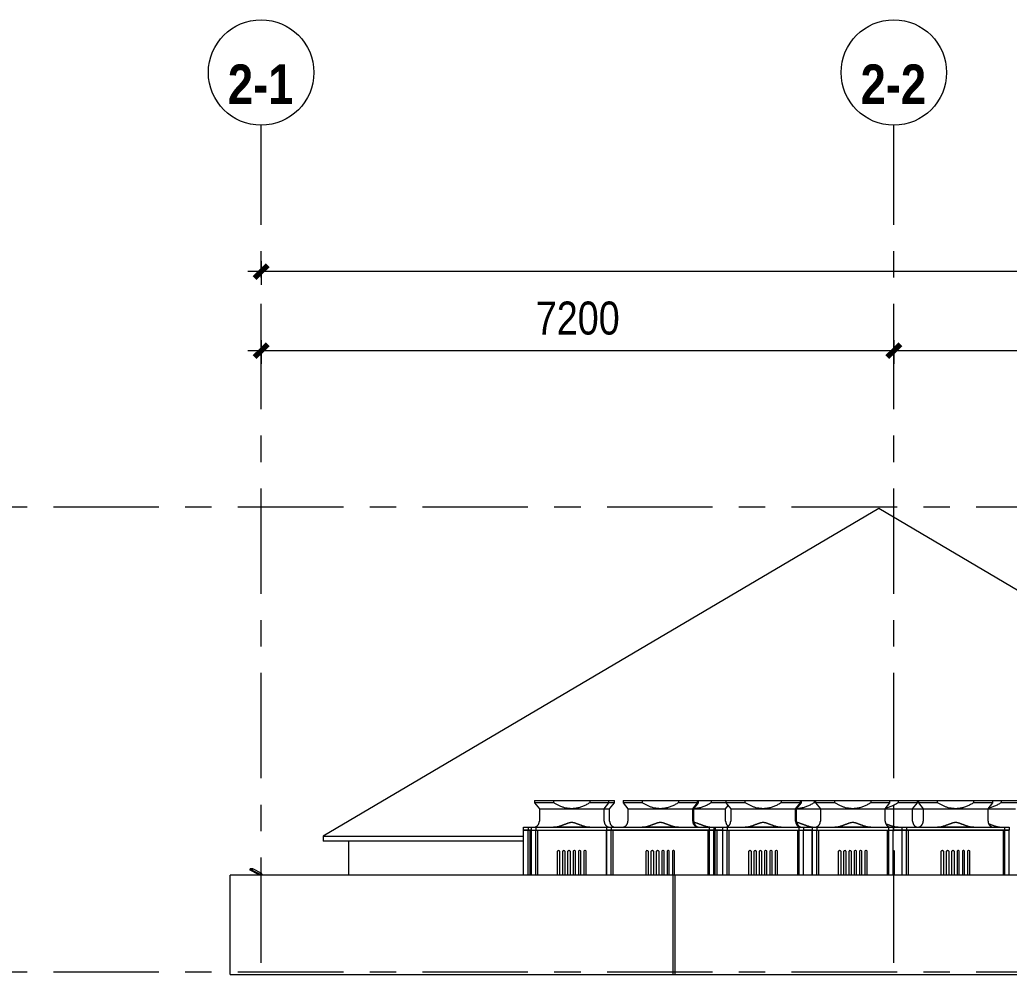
# Model space of a CAD drawing. Header units: millimetres. Extents: x -33493 to 146110, y 17338 to 47807.
# Drawn here: x -10325 to 934, y 36725 to 47599 of the extents above; entities that cross this region are included whole.
import ezdxf

# ---------------------------------------------------------------- set-up
doc = ezdxf.new("R2010")
doc.units = ezdxf.units.MM
doc.linetypes.add('IDA - Grid Line', pattern=[2100, 1200, -300, 300, -300])
for name, color, linetype, lineweight in [('0-1', 7, 'Continuous', 5), ('A-_ANOT----_D', 7, 'Continuous', 9), ('A-_ANOT----_D-150', 7, 'Continuous', 9), ('S-_ANOTGRID_E', 7, 'Continuous', 9)]:
    doc.layers.add(name, color=color, linetype=linetype, lineweight=lineweight)
for name, color, linetype, lineweight, true_color in [('A-_FLORLEVL_E-1', 9, 'IDA - Grid Line', 9, 0x808080), ('A-_FURT----_E-1', 6, 'Continuous', 9, 0xff00ff), ('A-_ROOF----_E-1', 6, 'Continuous', 9, 0xff00ff), ('A-_WALL----_E-1', 6, 'Continuous', 9, 0xff00ff), ('A-_WALLPRTN_E-1', 6, 'Continuous', 9, 0xff00ff), ('M-_EQPT----_E-1', 6, 'Continuous', 9, 0xff00ff), ('S-_ANOTGRID_E-1', 9, 'IDA - Grid Line', 9, 0x808080)]:
    doc.layers.add(name, color=color, linetype=linetype, lineweight=lineweight, true_color=true_color)
doc.styles.add('Arial Narrow_2', font='ARIALN.TTF', dxfattribs={"height": 375})
doc.styles.add('Arial Narrow_B', font='ARIALNB.TTF', dxfattribs={"height": 450})
doc.dimstyles.new('IDA_-_Arial_-_2_5mm_-_Black_-_Diagonal', dxfattribs={"dimscale": 304.8, "dimtxt": 383.786615, "dimasz": 0.492126, "dimexe": 0.492126, "dimexo": 0.738189, "dimgap": 0.246063, "dimtad": 1, "dimdec": 0, "dimzin": 0, "dimdsep": 46, "dimtxsty": 'Arial Narrow_2', "dimblk1": 'OBLIQUE', "dimblk2": 'OBLIQUE', "dimsah": 1, "dimcen": 0.09, "dimdle": 0.492126, "dimadec": 6, "dimazin": 0, "dimtfac": 1, "dimtdec": 4, "dimtix": 1, "dimtmove": 0, "dimatfit": 3, "dimfxl": 1, "dimtvp": 1, "dimtolj": 1, "dimtzin": 0, "dimarcsym": 2})

# ---------------------------------------------------------------- blocks, each defined once
blk = doc.blocks.new('1599_DB_A_BLK2_ISS_ACMV_R21 23 1228_rvt-1-DOOR _ WINDOW SCHEDULE - ELEVATION 3 Copy 1')
at = {"layer": 'M-_EQPT----_E-1', "color": 8}
for p, q in [((-4467, 38712), (-4467, 38688)), ((-4467, 38712), (-4249, 38712)), ((-4467, 38688), (-4413, 38619)), ((-4249, 38688), (-4467, 38688)), ((-4413, 38619), (-4413, 38479)), ((-4413, 38619), (-3675, 38619)), ((-4249, 38712), (-3839, 38712)), ((-4249, 38688), (-4249, 38712)), ((-3839, 38712), (-3621, 38712)), ((-3839, 38712), (-3839, 38688)), ((-3621, 38688), (-3839, 38688)), ((-3675, 38619), (-3621, 38688)), ((-3675, 38479), (-3675, 38619)), ((-3675, 38619), (-3613, 38619)), ((-3621, 38688), (-3621, 38712)), ((-3620, 38712), (-3559, 38712)), ((-3559, 38688), (-3620, 38688)), ((-3613, 38619), (-3559, 38688)), ((-3613, 38479), (-3613, 38619)), ((-3559, 38688), (-3559, 38712)), ((-3459, 38712), (-3459, 38688)), ((-3459, 38712), (-3241, 38712)), ((-3459, 38688), (-3405, 38619)), ((-3241, 38688), (-3459, 38688)), ((-3405, 38619), (-3405, 38479)), ((-3405, 38619), (-2667, 38619)), ((-3241, 38712), (-2831, 38712)), ((-3241, 38688), (-3241, 38712)), ((-2831, 38712), (-2613, 38712)), ((-2831, 38712), (-2831, 38688)), ((-2613, 38688), (-2831, 38688)), ((-2667, 38619), (-2613, 38688)), ((-2667, 38479), (-2667, 38619)), ((-2666, 38619), (-2655, 38619)), ((-2655, 38619), (-2601, 38688)), ((-2655, 38479), (-2655, 38619)), ((-2655, 38619), (-2293, 38619)), ((-2613, 38688), (-2613, 38712)), ((-2612, 38712), (-2601, 38712)), ((-2601, 38688), (-2612, 38688)), ((-2601, 38688), (-2601, 38712)), ((-2601, 38712), (-2457, 38712)), ((-2457, 38712), (-2289, 38712)), ((-2457, 38712), (-2457, 38688)), ((-2289, 38688), (-2457, 38688)), ((-2293, 38619), (-2264, 38656)), ((-2293, 38479), (-2293, 38619)), ((-2289, 38712), (-2289, 38688)), ((-2289, 38712), (-2071, 38712)), ((-2289, 38688), (-2235, 38619)), ((-2071, 38688), (-2289, 38688)), ((-2235, 38619), (-2235, 38479)), ((-2235, 38619), (-1497, 38619)), ((-2071, 38712), (-1661, 38712)), ((-2071, 38688), (-2071, 38712)), ((-1661, 38712), (-1443, 38712)), ((-1661, 38712), (-1661, 38688)), ((-1443, 38688), (-1661, 38688)), ((-1497, 38619), (-1443, 38688)), ((-1497, 38479), (-1497, 38619)), ((-1496, 38619), (-1485, 38619)), ((-1485, 38619), (-1431, 38688)), ((-1485, 38479), (-1485, 38619)), ((-1485, 38619), (-1215, 38619)), ((-1443, 38688), (-1443, 38712)), ((-1442, 38712), (-1431, 38712)), ((-1431, 38688), (-1442, 38688)), ((-1431, 38688), (-1431, 38712)), ((-1431, 38712), (-1287, 38712)), ((-1287, 38712), (-1269, 38712)), ((-1287, 38712), (-1287, 38688)), ((-1269, 38688), (-1287, 38688)), ((-1269, 38712), (-1269, 38688)), ((-1269, 38712), (-1051, 38712)), ((-1269, 38688), (-1215, 38619)), ((-1051, 38688), (-1269, 38688)), ((-1215, 38619), (-1215, 38479)), ((-1215, 38619), (-477, 38619)), ((-1051, 38712), (-641, 38712)), ((-1051, 38688), (-1051, 38712)), ((-641, 38712), (-423, 38712)), ((-641, 38712), (-641, 38688)), ((-423, 38688), (-641, 38688)), ((-477, 38619), (-423, 38688)), ((-477, 38619), (-165, 38619)), ((-477, 38479), (-477, 38619)), ((-423, 38712), (-329, 38712)), ((-423, 38688), (-423, 38712)), ((-329, 38712), (-111, 38712)), ((-329, 38712), (-329, 38688)), ((-111, 38688), (-329, 38688)), ((-165, 38619), (-111, 38688)), ((-165, 38479), (-165, 38619)), ((-165, 38619), (-45, 38619)), ((-111, 38688), (-111, 38712)), ((-111, 38712), (-99, 38712)), ((-99, 38688), (-111, 38688)), ((-99, 38712), (-99, 38688)), ((-99, 38712), (119, 38712)), ((-99, 38688), (-45, 38619)), ((119, 38688), (-99, 38688)), ((-45, 38619), (-45, 38479)), ((-45, 38619), (693, 38619)), ((119, 38712), (529, 38712)), ((119, 38688), (119, 38712)), ((529, 38712), (747, 38712)), ((529, 38712), (529, 38688)), ((747, 38688), (529, 38688)), ((600, 38712), (600, 38712)), ((693, 38619), (747, 38688)), ((693, 38479), (693, 38619)), ((693, 38619), (1005, 38619)), ((747, 38688), (747, 38712)), ((747, 38712), (841, 38712)), ((841, 38712), (1059, 38712)), ((841, 38712), (841, 38688)), ((1059, 38688), (841, 38688)), ((-4592, 38409), (-4542, 38409)), ((-4592, 38374), (-4592, 38409)), ((-4542, 38409), (-4504, 38409)), ((-4542, 38409), (-4542, 38374)), ((-4504, 38409), (-4454, 38409)), ((-4504, 38374), (-4504, 38409)), ((-4454, 38409), (-3646, 38409)), ((-4454, 38409), (-4454, 38374)), ((-3838, 38409), (-4250, 38409)), ((-3646, 38409), (-3596, 38409)), ((-3646, 38374), (-3646, 38409)), ((-3596, 38409), (-2476, 38409)), ((-3596, 38409), (-3596, 38374)), ((-2830, 38409), (-3242, 38409)), ((-2476, 38409), (-2426, 38409)), ((-2476, 38374), (-2476, 38409)), ((-2426, 38409), (-2414, 38409)), ((-2426, 38409), (-2426, 38374)), ((-2414, 38409), (-2326, 38409)), ((-2414, 38409), (-2414, 38374)), ((-2326, 38409), (-2276, 38409)), ((-2326, 38374), (-2326, 38409)), ((-2276, 38409), (-1456, 38409)), ((-2276, 38409), (-2276, 38374)), ((-1660, 38409), (-2072, 38409)), ((-1456, 38409), (-1406, 38409)), ((-1456, 38374), (-1456, 38409)), ((-1406, 38409), (-1306, 38409)), ((-1406, 38409), (-1406, 38374)), ((-1306, 38409), (-1256, 38409)), ((-1306, 38374), (-1306, 38409)), ((-1256, 38409), (-436, 38409)), ((-1256, 38409), (-1256, 38374)), ((-640, 38409), (-1052, 38409)), ((-436, 38409), (-386, 38409)), ((-436, 38374), (-436, 38409)), ((-328, 38409), (-386, 38409)), ((-386, 38409), (-286, 38409)), ((-386, 38409), (-386, 38374)), ((-286, 38409), (-236, 38409)), ((-286, 38374), (-286, 38409)), ((-236, 38409), (884, 38409)), ((-236, 38409), (-236, 38374)), ((530, 38409), (118, 38409)), ((884, 38409), (934, 38409)), ((884, 38374), (884, 38409)), ((934, 38409), (934, 38374)), ((-4542, 38374), (-4592, 38374)), ((-4592, 38374), (-4542, 38374)), ((-4592, 37865), (-4592, 38374)), ((-4504, 38374), (-4542, 38374)), ((-4542, 38374), (-4504, 38374)), ((-4542, 37865), (-4542, 38374)), ((-4522, 38374), (-4522, 37865)), ((-4504, 38374), (-4454, 38374)), ((-4504, 37865), (-4504, 38374)), ((-4454, 38374), (-3646, 38374)), ((-4454, 37865), (-4454, 38374)), ((-4434, 38374), (-4434, 37865)), ((-3654, 38374), (-3654, 37865)), ((-3596, 38374), (-3646, 38374)), ((-3646, 38374), (-3596, 38374)), ((-3646, 37865), (-3646, 38374)), ((-2476, 38374), (-3596, 38374)), ((-3596, 38374), (-2476, 38374)), ((-3596, 37865), (-3596, 38374)), ((-3576, 38374), (-3576, 37865)), ((-2496, 38374), (-2496, 37865)), ((-2426, 38374), (-2476, 38374)), ((-2476, 38374), (-2426, 38374)), ((-2476, 37865), (-2476, 38374)), ((-2414, 38374), (-2426, 38374)), ((-2426, 38374), (-2414, 38374)), ((-2426, 37865), (-2426, 38374)), ((-2326, 38374), (-2414, 38374)), ((-2414, 38374), (-2326, 38374)), ((-2414, 37865), (-2414, 38374)), ((-2394, 38374), (-2394, 37865)), ((-2326, 38374), (-2276, 38374)), ((-2326, 37865), (-2326, 38374)), ((-2276, 38374), (-1456, 38374)), ((-2276, 37865), (-2276, 38374)), ((-2256, 38374), (-2256, 37865)), ((-1476, 38374), (-1476, 37865)), ((-1456, 38374), (-1406, 38374)), ((-1456, 37865), (-1456, 38374)), ((-1306, 38374), (-1406, 38374)), ((-1406, 38374), (-1306, 38374)), ((-1406, 37865), (-1406, 38374)), ((-1314, 38374), (-1314, 37865)), ((-1306, 38374), (-1256, 38374)), ((-1306, 37865), (-1306, 38374)), ((-1256, 38374), (-436, 38374)), ((-1256, 37865), (-1256, 38374)), ((-1236, 38374), (-1236, 37865)), ((-456, 38374), (-456, 37865)), ((-436, 38374), (-386, 38374)), ((-436, 37865), (-436, 38374)), ((-286, 38374), (-386, 38374)), ((-386, 38374), (-286, 38374)), ((-386, 37865), (-386, 38374)), ((-236, 38374), (-286, 38374)), ((-286, 38374), (-236, 38374)), ((-286, 37865), (-286, 38374)), ((884, 38374), (-236, 38374)), ((-236, 38374), (884, 38374)), ((-236, 37865), (-236, 38374)), ((-216, 38374), (-216, 37865)), ((864, 38374), (864, 37865)), ((934, 38374), (884, 38374)), ((884, 38374), (934, 38374)), ((884, 37865), (884, 38374)), ((934, 37865), (934, 38374)), ((-4207, 37865), (-4207, 38135)), ((-4197, 38145), (-4192, 38145)), ((-4182, 38135), (-4182, 37865)), ((-4147, 37865), (-4147, 38135)), ((-4137, 38145), (-4132, 38145)), ((-4122, 38135), (-4122, 37865)), ((-4087, 37865), (-4087, 38135)), ((-4077, 38145), (-4072, 38145)), ((-4062, 38135), (-4062, 37865)), ((-4027, 38135), (-4027, 37865)), ((-4012, 38145), (-4017, 38145)), ((-4002, 37865), (-4002, 38135)), ((-3967, 38135), (-3967, 37865)), ((-3952, 38145), (-3957, 38145)), ((-3942, 37865), (-3942, 38135)), ((-3907, 38135), (-3907, 37865)), ((-3892, 38145), (-3897, 38145)), ((-3882, 37865), (-3882, 38135)), ((-3199, 37865), (-3199, 38135)), ((-3189, 38145), (-3184, 38145)), ((-3174, 38135), (-3174, 37865)), ((-3139, 37865), (-3139, 38135)), ((-3129, 38145), (-3124, 38145)), ((-3114, 38135), (-3114, 37865)), ((-3079, 37865), (-3079, 38135)), ((-3069, 38145), (-3064, 38145)), ((-3054, 38135), (-3054, 37865)), ((-3019, 38135), (-3019, 37865)), ((-3004, 38145), (-3009, 38145)), ((-2994, 37865), (-2994, 38135)), ((-2959, 38135), (-2959, 37865)), ((-2944, 38145), (-2949, 38145)), ((-2934, 37865), (-2934, 38135)), ((-2899, 38135), (-2899, 37865)), ((-2884, 38145), (-2889, 38145)), ((-2874, 37865), (-2874, 38135)), ((-2029, 37865), (-2029, 38135)), ((-2019, 38145), (-2014, 38145)), ((-2004, 38135), (-2004, 37865)), ((-1969, 37865), (-1969, 38135)), ((-1959, 38145), (-1954, 38145)), ((-1944, 38135), (-1944, 37865)), ((-1909, 37865), (-1909, 38135)), ((-1899, 38145), (-1894, 38145)), ((-1884, 38135), (-1884, 37865)), ((-1849, 38135), (-1849, 37865)), ((-1834, 38145), (-1839, 38145)), ((-1824, 37865), (-1824, 38135)), ((-1789, 38135), (-1789, 37865)), ((-1774, 38145), (-1779, 38145)), ((-1764, 37865), (-1764, 38135)), ((-1729, 38135), (-1729, 37865)), ((-1714, 38145), (-1719, 38145)), ((-1704, 37865), (-1704, 38135)), ((-1009, 37865), (-1009, 38135)), ((-999, 38145), (-994, 38145)), ((-984, 38135), (-984, 37865)), ((-949, 37865), (-949, 38135)), ((-939, 38145), (-934, 38145)), ((-924, 38135), (-924, 37865)), ((-889, 37865), (-889, 38135)), ((-879, 38145), (-874, 38145)), ((-864, 38135), (-864, 37865)), ((-829, 38135), (-829, 37865)), ((-814, 38145), (-819, 38145)), ((-804, 37865), (-804, 38135)), ((-769, 38135), (-769, 37865)), ((-754, 38145), (-759, 38145)), ((-744, 37865), (-744, 38135)), ((-709, 38135), (-709, 37865)), ((-694, 38145), (-699, 38145)), ((-684, 37865), (-684, 38135)), ((-382, 38145), (-386, 38145)), ((-372, 37865), (-372, 38135)), ((161, 37865), (161, 38135)), ((171, 38145), (176, 38145)), ((186, 38135), (186, 37865)), ((221, 37865), (221, 38135)), ((231, 38145), (236, 38145)), ((246, 38135), (246, 37865)), ((281, 37865), (281, 38135)), ((291, 38145), (296, 38145)), ((306, 38135), (306, 37865)), ((341, 38135), (341, 37865)), ((356, 38145), (351, 38145)), ((366, 37865), (366, 38135)), ((401, 38135), (401, 37865)), ((416, 38145), (411, 38145)), ((426, 37865), (426, 38135)), ((461, 38135), (461, 37865)), ((476, 38145), (471, 38145)), ((486, 37865), (486, 38135))]:
    blk.add_line(p, q, dxfattribs=at)
at = {"layer": 'M-_EQPT----_E-1', "color": 8, "flags": 128}
for points in [[(-4468, 38409), (-4465, 38410), (-4462, 38411), (-4460, 38412), (-4457, 38413), (-4454, 38414), (-4452, 38415), (-4449, 38417), (-4447, 38418), (-4444, 38420), (-4442, 38421), (-4440, 38423), (-4437, 38425), (-4435, 38427), (-4433, 38429), (-4431, 38431), (-4429, 38433), (-4428, 38436), (-4426, 38438), (-4424, 38440), (-4423, 38443), (-4421, 38445), (-4420, 38448), (-4419, 38451), (-4418, 38453), (-4417, 38456), (-4416, 38459), (-4415, 38462), (-4415, 38464), (-4414, 38467), (-4414, 38470), (-4413, 38473), (-4413, 38476), (-4413, 38479), (-4413, 38479)], [(-3675, 38479), (-3675, 38476), (-3675, 38473), (-3675, 38470), (-3675, 38468), (-3674, 38465), (-3673, 38462), (-3673, 38459), (-3672, 38456), (-3671, 38454), (-3670, 38451), (-3669, 38448), (-3667, 38446), (-3666, 38443), (-3664, 38441), (-3663, 38438), (-3661, 38436), (-3659, 38434), (-3658, 38431), (-3656, 38429), (-3654, 38427), (-3651, 38425), (-3649, 38423), (-3647, 38422), (-3645, 38420), (-3642, 38418), (-3640, 38417), (-3637, 38415), (-3635, 38414), (-3632, 38413), (-3629, 38412), (-3627, 38411), (-3624, 38410), (-3621, 38409)], [(-3613, 38479), (-3613, 38476), (-3613, 38473), (-3612, 38470), (-3612, 38468), (-3612, 38465), (-3611, 38462), (-3610, 38459), (-3609, 38456), (-3608, 38454), (-3607, 38451), (-3606, 38448), (-3605, 38446), (-3603, 38443), (-3602, 38441), (-3600, 38438), (-3599, 38436), (-3597, 38434), (-3595, 38431), (-3593, 38429), (-3591, 38427), (-3589, 38425), (-3587, 38423), (-3584, 38422), (-3582, 38420), (-3580, 38418), (-3577, 38417), (-3575, 38415), (-3572, 38414), (-3570, 38413), (-3567, 38412), (-3564, 38411), (-3561, 38410), (-3559, 38409), (-3558, 38409)], [(-3460, 38409), (-3457, 38410), (-3454, 38411), (-3451, 38412), (-3449, 38413), (-3446, 38414), (-3444, 38415), (-3441, 38417), (-3439, 38418), (-3436, 38420), (-3434, 38421), (-3432, 38423), (-3429, 38425), (-3427, 38427), (-3425, 38429), (-3423, 38431), (-3421, 38433), (-3420, 38436), (-3418, 38438), (-3416, 38440), (-3415, 38443), (-3413, 38445), (-3412, 38448), (-3411, 38451), (-3410, 38453), (-3409, 38456), (-3408, 38459), (-3407, 38462), (-3407, 38464), (-3406, 38467), (-3406, 38470), (-3405, 38473), (-3405, 38476), (-3405, 38479), (-3405, 38479)], [(-2667, 38479), (-2667, 38476), (-2667, 38473), (-2667, 38470), (-2666, 38468), (-2666, 38465), (-2665, 38462), (-2665, 38459), (-2664, 38456), (-2663, 38454), (-2662, 38451), (-2661, 38448), (-2659, 38446), (-2658, 38443), (-2656, 38441), (-2655, 38438), (-2653, 38436), (-2651, 38434), (-2649, 38431), (-2648, 38429), (-2645, 38427), (-2643, 38425), (-2641, 38423), (-2639, 38422), (-2637, 38420), (-2634, 38418), (-2632, 38417), (-2629, 38415), (-2627, 38414), (-2624, 38413), (-2621, 38412), (-2619, 38411), (-2616, 38410), (-2613, 38409), (-2613, 38409)], [(-2655, 38479), (-2655, 38476), (-2655, 38473), (-2655, 38470), (-2655, 38468), (-2654, 38465), (-2653, 38462), (-2653, 38459), (-2652, 38456), (-2651, 38454), (-2650, 38451), (-2649, 38448), (-2647, 38446), (-2646, 38443), (-2644, 38441), (-2643, 38438), (-2641, 38436), (-2639, 38434), (-2638, 38431), (-2636, 38429), (-2634, 38427), (-2631, 38425), (-2629, 38423), (-2627, 38422), (-2625, 38420), (-2622, 38418), (-2620, 38417), (-2617, 38415), (-2615, 38414), (-2612, 38413), (-2609, 38412), (-2607, 38411), (-2604, 38410), (-2601, 38409)], [(-2293, 38479), (-2293, 38476), (-2293, 38473), (-2292, 38470), (-2292, 38468), (-2292, 38465), (-2291, 38462), (-2290, 38459), (-2289, 38456), (-2288, 38454), (-2287, 38451), (-2286, 38448), (-2285, 38446), (-2283, 38443), (-2282, 38441), (-2280, 38438), (-2279, 38436), (-2277, 38434), (-2275, 38431), (-2273, 38429), (-2271, 38427), (-2269, 38425), (-2267, 38423), (-2265, 38422)], [(-2290, 38409), (-2287, 38410), (-2284, 38411), (-2281, 38412), (-2279, 38413), (-2276, 38414), (-2274, 38415), (-2271, 38417), (-2269, 38418), (-2266, 38420), (-2264, 38421), (-2262, 38423), (-2259, 38425), (-2257, 38427), (-2255, 38429), (-2253, 38431), (-2251, 38433), (-2250, 38436), (-2248, 38438), (-2246, 38440), (-2245, 38443), (-2243, 38445), (-2242, 38448), (-2241, 38451), (-2240, 38453), (-2239, 38456), (-2238, 38459), (-2237, 38462), (-2237, 38464), (-2236, 38467), (-2236, 38470), (-2235, 38473), (-2235, 38476), (-2235, 38479), (-2235, 38479)], [(-1497, 38479), (-1497, 38476), (-1497, 38473), (-1497, 38470), (-1496, 38468), (-1496, 38465), (-1495, 38462), (-1495, 38459), (-1494, 38456), (-1493, 38454), (-1492, 38451), (-1491, 38448), (-1489, 38446), (-1488, 38443), (-1486, 38441), (-1485, 38438), (-1483, 38436), (-1481, 38434), (-1479, 38431), (-1478, 38429), (-1475, 38427), (-1473, 38425), (-1471, 38423), (-1469, 38422), (-1467, 38420), (-1464, 38418), (-1462, 38417), (-1459, 38415), (-1457, 38414), (-1454, 38413), (-1451, 38412), (-1449, 38411), (-1446, 38410), (-1443, 38409)], [(-1485, 38479), (-1485, 38476), (-1485, 38473), (-1485, 38470), (-1485, 38468), (-1484, 38465), (-1483, 38462), (-1483, 38459), (-1482, 38456), (-1481, 38454), (-1480, 38451), (-1479, 38448), (-1477, 38446), (-1476, 38443), (-1474, 38441), (-1473, 38438), (-1471, 38436), (-1469, 38434), (-1468, 38431), (-1466, 38429), (-1464, 38427), (-1461, 38425), (-1459, 38423), (-1457, 38422), (-1455, 38420), (-1452, 38418), (-1450, 38417), (-1447, 38415), (-1445, 38414), (-1442, 38413), (-1439, 38412), (-1437, 38411), (-1434, 38410), (-1431, 38409)], [(-1270, 38409), (-1267, 38410), (-1264, 38411), (-1261, 38412), (-1259, 38413), (-1256, 38414), (-1254, 38415), (-1251, 38417), (-1249, 38418), (-1246, 38420), (-1244, 38421), (-1242, 38423), (-1239, 38425), (-1237, 38427), (-1235, 38429), (-1233, 38431), (-1231, 38433), (-1230, 38436), (-1228, 38438), (-1226, 38440), (-1225, 38443), (-1223, 38445), (-1222, 38448), (-1221, 38451), (-1220, 38453), (-1219, 38456), (-1218, 38459), (-1217, 38462), (-1217, 38464), (-1216, 38467), (-1216, 38470), (-1215, 38473), (-1215, 38476), (-1215, 38479), (-1215, 38479)], [(-477, 38479), (-477, 38476), (-477, 38473), (-477, 38470), (-476, 38468), (-476, 38465), (-475, 38462), (-475, 38459), (-474, 38456), (-473, 38454), (-472, 38451), (-471, 38448), (-469, 38446), (-468, 38443), (-466, 38441), (-465, 38438), (-463, 38436), (-461, 38434), (-459, 38431), (-458, 38429), (-455, 38427), (-453, 38425), (-451, 38423), (-449, 38422), (-447, 38420), (-444, 38418), (-442, 38417), (-439, 38415), (-437, 38414), (-434, 38413), (-431, 38412), (-429, 38411), (-426, 38410), (-423, 38409)], [(-165, 38479), (-165, 38476), (-165, 38473), (-165, 38470), (-165, 38468), (-164, 38465), (-163, 38462), (-163, 38459), (-162, 38456), (-161, 38454), (-160, 38451), (-159, 38448), (-157, 38446), (-156, 38443), (-154, 38441), (-153, 38438), (-151, 38436), (-149, 38434), (-148, 38431), (-146, 38429), (-144, 38427), (-141, 38425), (-139, 38423), (-137, 38422), (-135, 38420), (-132, 38418), (-130, 38417), (-127, 38415), (-125, 38414), (-122, 38413), (-119, 38412), (-117, 38411), (-114, 38410), (-111, 38409), (-111, 38409)], [(-100, 38409), (-97, 38410), (-94, 38411), (-91, 38412), (-89, 38413), (-86, 38414), (-84, 38415), (-81, 38417), (-79, 38418), (-76, 38420), (-74, 38421), (-72, 38423), (-69, 38425), (-67, 38427), (-65, 38429), (-63, 38431), (-61, 38433), (-60, 38436), (-58, 38438), (-56, 38440), (-55, 38443), (-53, 38445), (-52, 38448), (-51, 38451), (-50, 38453), (-49, 38456), (-48, 38459), (-47, 38462), (-47, 38464), (-46, 38467), (-46, 38470), (-45, 38473), (-45, 38476), (-45, 38479), (-45, 38479)], [(693, 38479), (693, 38476), (693, 38473), (693, 38470), (694, 38468), (694, 38465), (695, 38462), (695, 38459), (696, 38456), (697, 38454), (698, 38451), (699, 38448), (701, 38446), (702, 38443), (704, 38441), (705, 38438), (707, 38436), (709, 38434), (711, 38431), (712, 38429), (715, 38427), (717, 38425), (719, 38423), (721, 38422), (723, 38420), (726, 38418), (728, 38417), (731, 38415), (733, 38414), (736, 38413), (739, 38412), (741, 38411), (744, 38410), (747, 38409), (747, 38409)]]:
    blk.add_lwpolyline(points, dxfattribs=at)
at = {"layer": 'M-_EQPT----_E-1', "color": 8}
for centre, start, end in [((-4197, 38135), 90, 180), ((-4192, 38135), 0, 90), ((-4137, 38135), 90, 180), ((-4132, 38135), 0, 90), ((-4077, 38135), 90, 180), ((-4072, 38135), 0, 90), ((-4017, 38135), 90, 180), ((-4012, 38135), 0, 90), ((-3957, 38135), 90, 180), ((-3952, 38135), 0, 90), ((-3897, 38135), 90, 180), ((-3892, 38135), 0, 90), ((-3189, 38135), 90, 180), ((-3184, 38135), 0, 90), ((-3129, 38135), 90, 180), ((-3124, 38135), 0, 90), ((-3069, 38135), 90, 180), ((-3064, 38135), 0, 90), ((-3009, 38135), 90, 180), ((-3004, 38135), 0, 90), ((-2949, 38135), 90, 180), ((-2944, 38135), 0, 90), ((-2889, 38135), 90, 180), ((-2884, 38135), 0, 90), ((-2019, 38135), 90, 180), ((-2014, 38135), 0, 90), ((-1959, 38135), 90, 180), ((-1954, 38135), 0, 90), ((-1899, 38135), 90, 180), ((-1894, 38135), 0, 90), ((-1839, 38135), 90, 180), ((-1834, 38135), 0, 90), ((-1779, 38135), 90, 180), ((-1774, 38135), 0, 90), ((-1719, 38135), 90, 180), ((-1714, 38135), 0, 90), ((-999, 38135), 90, 180), ((-994, 38135), 0, 90), ((-939, 38135), 90, 180), ((-934, 38135), 0, 90), ((-879, 38135), 90, 180), ((-874, 38135), 0, 90), ((-819, 38135), 90, 180), ((-814, 38135), 0, 90), ((-759, 38135), 90, 180), ((-754, 38135), 0, 90), ((-699, 38135), 90, 180), ((-694, 38135), 0, 90), ((-382, 38135), 0, 90), ((171, 38135), 90, 180), ((176, 38135), 360, 90), ((231, 38135), 90, 180), ((236, 38135), 0, 90), ((291, 38135), 90, 180), ((296, 38135), 360, 90), ((351, 38135), 90, 180), ((356, 38135), 0, 90), ((411, 38135), 90, 180), ((416, 38135), 0, 90), ((471, 38135), 90, 180), ((476, 38135), 0, 90)]:
    blk.add_arc(centre, 10, start, end, dxfattribs=at)
for points, knots in [([(-3839, 38688), (-3851, 38681), (-3869, 38670), (-3894, 38657), (-3920, 38646), (-3953, 38634), (-3991, 38624), (-4027, 38620), (-4061, 38620), (-4095, 38624), (-4127, 38631), (-4159, 38642), (-4190, 38655), (-4220, 38671), (-4240, 38682), (-4249, 38688)], [-1, -1, -1, -1, -0.903846, -0.855769, -0.807692, -0.711538, -0.615385, -0.538462, -0.461538, -0.384615, -0.307692, -0.230769, -0.153846, -0.076923, 0, 0, 0, 0]), ([(-2831, 38688), (-2843, 38681), (-2861, 38670), (-2886, 38657), (-2912, 38646), (-2945, 38634), (-2983, 38624), (-3019, 38620), (-3053, 38620), (-3087, 38624), (-3119, 38631), (-3151, 38642), (-3182, 38655), (-3212, 38671), (-3232, 38682), (-3241, 38688)], [-1, -1, -1, -1, -0.903846, -0.855769, -0.807692, -0.711538, -0.615385, -0.538462, -0.461538, -0.384615, -0.307692, -0.230769, -0.153846, -0.076923, 0, 0, 0, 0]), ([(-2457, 38688), (-2469, 38681), (-2487, 38670), (-2512, 38657), (-2538, 38646), (-2570, 38634), (-2609, 38624), (-2637, 38621), (-2651, 38620), (-2654, 38620)], [-1, -1, -1, -1, -0.9038462, -0.8557692, -0.8076923, -0.7115385, -0.6153846, -0.5384615, -0.5177082, -0.5177082, -0.5177082, -0.5177082]), ([(-1661, 38688), (-1673, 38681), (-1691, 38670), (-1716, 38657), (-1742, 38646), (-1775, 38634), (-1813, 38624), (-1849, 38620), (-1883, 38620), (-1917, 38624), (-1949, 38631), (-1981, 38642), (-2012, 38655), (-2042, 38671), (-2062, 38682), (-2071, 38688)], [-1, -1, -1, -1, -0.903846, -0.855769, -0.807692, -0.711538, -0.615385, -0.538462, -0.461538, -0.384615, -0.307692, -0.230769, -0.153846, -0.076923, 0, 0, 0, 0]), ([(-1287, 38688), (-1299, 38681), (-1317, 38670), (-1342, 38657), (-1368, 38646), (-1400, 38634), (-1439, 38624), (-1467, 38621), (-1481, 38620), (-1484, 38620)], [-1, -1, -1, -1, -0.9038462, -0.8557692, -0.8076923, -0.7115385, -0.6153846, -0.5384615, -0.5177085, -0.5177085, -0.5177085, -0.5177085]), ([(-641, 38688), (-653, 38681), (-671, 38670), (-696, 38657), (-722, 38646), (-755, 38634), (-793, 38624), (-829, 38620), (-863, 38620), (-897, 38624), (-929, 38631), (-961, 38642), (-992, 38655), (-1022, 38671), (-1042, 38682), (-1051, 38688)], [-1, -1, -1, -1, -0.903846, -0.855769, -0.807692, -0.711538, -0.615385, -0.538462, -0.461538, -0.384615, -0.307692, -0.230769, -0.153846, -0.076923, 0, 0, 0, 0]), ([(-329, 38688), (-341, 38681), (-359, 38670), (-384, 38657), (-410, 38646), (-439, 38635), (-461, 38629), (-470, 38627)], [-1, -1, -1, -1, -0.9038462, -0.8557692, -0.8076923, -0.7115385, -0.6472904, -0.6472904, -0.6472904, -0.6472904]), ([(529, 38688), (517, 38681), (499, 38670), (474, 38657), (448, 38646), (415, 38634), (377, 38624), (341, 38620), (307, 38620), (273, 38624), (241, 38631), (209, 38642), (178, 38655), (148, 38671), (128, 38682), (119, 38688)], [-1, -1, -1, -1, -0.903846, -0.855769, -0.807692, -0.711538, -0.615385, -0.538462, -0.461538, -0.384615, -0.307692, -0.230769, -0.153846, -0.076923, 0, 0, 0, 0]), ([(841, 38688), (829, 38681), (811, 38670), (786, 38657), (760, 38646), (731, 38635), (709, 38629), (700, 38627)], [-1, -1, -1, -1, -0.9038462, -0.8557692, -0.8076923, -0.7115385, -0.6472908, -0.6472908, -0.6472908, -0.6472908]), ([(-4250, 38409), (-4238, 38411), (-4221, 38414), (-4198, 38419), (-4180, 38424), (-4166, 38428), (-4155, 38432), (-4146, 38435), (-4138, 38438), (-4130, 38441), (-4123, 38444), (-4117, 38446), (-4113, 38447), (-4109, 38449), (-4103, 38451), (-4096, 38453), (-4089, 38456), (-4084, 38458), (-4081, 38459), (-4079, 38459), (-4077, 38460), (-4074, 38461), (-4069, 38462), (-4062, 38464), (-4053, 38466), (-4044, 38466), (-4036, 38466), (-4027, 38464), (-4019, 38462), (-4014, 38461), (-4011, 38460), (-4009, 38459), (-4007, 38459), (-4004, 38458), (-3999, 38456), (-3992, 38453), (-3986, 38451), (-3980, 38449), (-3976, 38447), (-3972, 38446), (-3966, 38444), (-3959, 38441), (-3951, 38438), (-3942, 38435), (-3934, 38432), (-3922, 38428), (-3908, 38424), (-3891, 38419), (-3868, 38414), (-3850, 38411), (-3838, 38409)], [-1, -1, -1, -1, -0.916667, -0.875, -0.833333, -0.791667, -0.770833, -0.75, -0.729167, -0.708333, -0.6875, -0.677083, -0.666667, -0.65625, -0.645833, -0.625, -0.604167, -0.59375, -0.588542, -0.583333, -0.578125, -0.572917, -0.5625, -0.541667, -0.520833, -0.5, -0.479167, -0.458333, -0.4375, -0.427083, -0.421875, -0.416667, -0.411458, -0.40625, -0.395833, -0.375, -0.354167, -0.34375, -0.333333, -0.322917, -0.3125, -0.291667, -0.270833, -0.25, -0.229167, -0.208333, -0.166667, -0.125, -0.083333, 0, 0, 0, 0]), ([(-3242, 38409), (-3230, 38411), (-3213, 38414), (-3190, 38419), (-3172, 38424), (-3158, 38428), (-3147, 38432), (-3138, 38435), (-3130, 38438), (-3122, 38441), (-3115, 38444), (-3109, 38446), (-3105, 38447), (-3101, 38449), (-3095, 38451), (-3088, 38453), (-3081, 38456), (-3076, 38458), (-3073, 38459), (-3071, 38459), (-3069, 38460), (-3066, 38461), (-3061, 38462), (-3054, 38464), (-3045, 38466), (-3036, 38466), (-3028, 38466), (-3019, 38464), (-3011, 38462), (-3006, 38461), (-3003, 38460), (-3001, 38459), (-2999, 38459), (-2996, 38458), (-2991, 38456), (-2984, 38453), (-2977, 38451), (-2972, 38449), (-2968, 38447), (-2964, 38446), (-2958, 38444), (-2951, 38441), (-2943, 38438), (-2934, 38435), (-2926, 38432), (-2914, 38428), (-2900, 38424), (-2883, 38419), (-2860, 38414), (-2842, 38411), (-2830, 38409)], [-1, -1, -1, -1, -0.916667, -0.875, -0.833333, -0.791667, -0.770833, -0.75, -0.729167, -0.708333, -0.6875, -0.677083, -0.666667, -0.65625, -0.645833, -0.625, -0.604167, -0.59375, -0.588542, -0.583333, -0.578125, -0.572917, -0.5625, -0.541667, -0.520833, -0.5, -0.479167, -0.458333, -0.4375, -0.427083, -0.421875, -0.416667, -0.411458, -0.40625, -0.395833, -0.375, -0.354167, -0.34375, -0.333333, -0.322917, -0.3125, -0.291667, -0.270833, -0.25, -0.229167, -0.208333, -0.166667, -0.125, -0.083333, 0, 0, 0, 0]), ([(-2653, 38466), (-2650, 38465), (-2644, 38464), (-2637, 38462), (-2632, 38461), (-2629, 38460), (-2627, 38459), (-2625, 38459), (-2622, 38458), (-2617, 38456), (-2610, 38453), (-2603, 38451), (-2597, 38449), (-2593, 38447), (-2589, 38446), (-2583, 38444), (-2576, 38441), (-2568, 38438), (-2560, 38435), (-2551, 38432), (-2540, 38428), (-2526, 38424), (-2508, 38419), (-2485, 38414), (-2468, 38411), (-2456, 38409)], [-0.4791667, -0.4791667, -0.4791667, -0.4791667, -0.4583333, -0.4375, -0.4270833, -0.421875, -0.4166667, -0.4114583, -0.40625, -0.3958333, -0.375, -0.3541667, -0.34375, -0.3333333, -0.3229167, -0.3125, -0.2916667, -0.2708333, -0.25, -0.2291667, -0.2083333, -0.1666667, -0.125, -0.0833333, 0, 0, 0, 0]), ([(-2072, 38409), (-2060, 38411), (-2043, 38414), (-2020, 38419), (-2002, 38424), (-1988, 38428), (-1977, 38432), (-1968, 38435), (-1960, 38438), (-1952, 38441), (-1945, 38444), (-1939, 38446), (-1935, 38447), (-1931, 38449), (-1925, 38451), (-1918, 38453), (-1911, 38456), (-1906, 38458), (-1903, 38459), (-1901, 38459), (-1899, 38460), (-1896, 38461), (-1891, 38462), (-1884, 38464), (-1875, 38466), (-1866, 38466), (-1858, 38466), (-1849, 38464), (-1841, 38462), (-1836, 38461), (-1833, 38460), (-1831, 38459), (-1829, 38459), (-1826, 38458), (-1821, 38456), (-1814, 38453), (-1807, 38451), (-1802, 38449), (-1798, 38447), (-1794, 38446), (-1788, 38444), (-1781, 38441), (-1773, 38438), (-1764, 38435), (-1756, 38432), (-1744, 38428), (-1730, 38424), (-1713, 38419), (-1690, 38414), (-1672, 38411), (-1660, 38409)], [-1, -1, -1, -1, -0.916667, -0.875, -0.833333, -0.791667, -0.770833, -0.75, -0.729167, -0.708333, -0.6875, -0.677083, -0.666667, -0.65625, -0.645833, -0.625, -0.604167, -0.59375, -0.588542, -0.583333, -0.578125, -0.572917, -0.5625, -0.541667, -0.520833, -0.5, -0.479167, -0.458333, -0.4375, -0.427083, -0.421875, -0.416667, -0.411458, -0.40625, -0.395833, -0.375, -0.354167, -0.34375, -0.333333, -0.322917, -0.3125, -0.291667, -0.270833, -0.25, -0.229167, -0.208333, -0.166667, -0.125, -0.083333, 0, 0, 0, 0]), ([(-1483, 38466), (-1480, 38465), (-1474, 38464), (-1467, 38462), (-1462, 38461), (-1459, 38460), (-1457, 38459), (-1455, 38459), (-1452, 38458), (-1447, 38456), (-1440, 38453), (-1433, 38451), (-1427, 38449), (-1423, 38447), (-1419, 38446), (-1413, 38444), (-1406, 38441), (-1398, 38438), (-1390, 38435), (-1381, 38432), (-1370, 38428), (-1356, 38424), (-1338, 38419), (-1315, 38414), (-1298, 38411), (-1286, 38409)], [-0.4791667, -0.4791667, -0.4791667, -0.4791667, -0.4583333, -0.4375, -0.4270833, -0.421875, -0.4166667, -0.4114583, -0.40625, -0.3958333, -0.375, -0.3541667, -0.34375, -0.3333333, -0.3229167, -0.3125, -0.2916667, -0.2708333, -0.25, -0.2291667, -0.2083333, -0.1666667, -0.125, -0.0833333, 0, 0, 0, 0]), ([(-1052, 38409), (-1040, 38411), (-1023, 38414), (-1000, 38419), (-982, 38424), (-968, 38428), (-957, 38432), (-948, 38435), (-940, 38438), (-932, 38441), (-925, 38444), (-919, 38446), (-915, 38447), (-911, 38449), (-905, 38451), (-898, 38453), (-891, 38456), (-886, 38458), (-883, 38459), (-881, 38459), (-879, 38460), (-876, 38461), (-871, 38462), (-864, 38464), (-855, 38466), (-846, 38466), (-838, 38466), (-829, 38464), (-821, 38462), (-816, 38461), (-813, 38460), (-811, 38459), (-809, 38459), (-806, 38458), (-801, 38456), (-794, 38453), (-787, 38451), (-782, 38449), (-778, 38447), (-774, 38446), (-768, 38444), (-761, 38441), (-753, 38438), (-744, 38435), (-736, 38432), (-724, 38428), (-710, 38424), (-693, 38419), (-670, 38414), (-652, 38411), (-640, 38409)], [-1, -1, -1, -1, -0.916667, -0.875, -0.833333, -0.791667, -0.770833, -0.75, -0.729167, -0.708333, -0.6875, -0.677083, -0.666667, -0.65625, -0.645833, -0.625, -0.604167, -0.59375, -0.588542, -0.583333, -0.578125, -0.572917, -0.5625, -0.541667, -0.520833, -0.5, -0.479167, -0.458333, -0.4375, -0.427083, -0.421875, -0.416667, -0.411458, -0.40625, -0.395833, -0.375, -0.354167, -0.34375, -0.333333, -0.322917, -0.3125, -0.291667, -0.270833, -0.25, -0.229167, -0.208333, -0.166667, -0.125, -0.083333, 0, 0, 0, 0]), ([(-470, 38449), (-468, 38448), (-466, 38447), (-462, 38446), (-456, 38444), (-449, 38441), (-441, 38438), (-432, 38435), (-424, 38432), (-412, 38428), (-398, 38424), (-381, 38419), (-358, 38414), (-340, 38411), (-328, 38409)], [-0.3429848, -0.3429848, -0.3429848, -0.3429848, -0.3333333, -0.3229167, -0.3125, -0.2916667, -0.2708333, -0.25, -0.2291667, -0.2083333, -0.1666667, -0.125, -0.0833333, 0, 0, 0, 0]), ([(118, 38409), (130, 38411), (147, 38414), (170, 38419), (188, 38424), (202, 38428), (213, 38432), (222, 38435), (230, 38438), (238, 38441), (245, 38444), (251, 38446), (255, 38447), (259, 38449), (265, 38451), (272, 38453), (279, 38456), (284, 38458), (287, 38459), (289, 38459), (291, 38460), (294, 38461), (299, 38462), (306, 38464), (315, 38466), (324, 38466), (332, 38466), (341, 38464), (349, 38462), (354, 38461), (357, 38460), (359, 38459), (361, 38459), (364, 38458), (369, 38456), (376, 38453), (383, 38451), (388, 38449), (392, 38447), (396, 38446), (402, 38444), (409, 38441), (417, 38438), (426, 38435), (434, 38432), (446, 38428), (460, 38424), (477, 38419), (500, 38414), (518, 38411), (530, 38409)], [-1, -1, -1, -1, -0.916667, -0.875, -0.833333, -0.791667, -0.770833, -0.75, -0.729167, -0.708333, -0.6875, -0.677083, -0.666667, -0.65625, -0.645833, -0.625, -0.604167, -0.59375, -0.588542, -0.583333, -0.578125, -0.572917, -0.5625, -0.541667, -0.520833, -0.5, -0.479167, -0.458333, -0.4375, -0.427083, -0.421875, -0.416667, -0.411458, -0.40625, -0.395833, -0.375, -0.354167, -0.34375, -0.333333, -0.322917, -0.3125, -0.291667, -0.270833, -0.25, -0.229167, -0.208333, -0.166667, -0.125, -0.083333, 0, 0, 0, 0]), ([(700, 38449), (702, 38448), (704, 38447), (708, 38446), (714, 38444), (721, 38441), (729, 38438), (738, 38435), (746, 38432), (758, 38428), (772, 38424), (789, 38419), (812, 38414), (830, 38411), (842, 38409)], [-0.3429851, -0.3429851, -0.3429851, -0.3429851, -0.3333333, -0.3229167, -0.3125, -0.2916667, -0.2708333, -0.25, -0.2291667, -0.2083333, -0.1666667, -0.125, -0.0833333, 0, 0, 0, 0])]:
    blk.add_open_spline(points, degree=3, knots=knots, dxfattribs=at)
blk = doc.blocks.new('IDA- Fire Extinguisher - 3kg AB-V2-DOOR _ WINDOW SCHEDULE - ELEVATION 3 Copy 1')
at = {"layer": 'A-_FURT----_E-1'}
for p, q in [((-7702, 37921), (-7702, 37935)), ((-7679, 37935), (-7702, 37935)), ((-7609, 37873), (-7702, 37921)), ((-7679, 37921), (-7702, 37921)), ((-7672, 37935), (-7679, 37935)), ((-7679, 37935), (-7679, 37921)), ((-7679, 37921), (-7590, 37874)), ((-7569, 37882), (-7672, 37935)), ((-7609, 37866), (-7609, 37873)), ((-7599, 37873), (-7609, 37873)), ((-7578, 37874), (-7594, 37874)), ((-7569, 37871), (-7569, 37882))]:
    blk.add_line(p, q, dxfattribs=at)
for centre, start_param, end_param in [((-7594, 37839), 0, 0.70715), ((-7578, 37839), 5.576036, 6.990335)]:
    blk.add_ellipse(centre, major_axis=(0, 35), ratio=0.707107, start_param=start_param, end_param=end_param, dxfattribs=at)
blk = doc.blocks.new('Grid - 4 mm Dia-236334-DOOR _ WINDOW SCHEDULE - ELEVATION 3 Copy 1')
at = {"layer": 'S-_ANOTGRID_E'}
blk.add_circle((-7579, 46999), 600, dxfattribs=at)
blk = doc.blocks.new('DIMBLOCK6-DOOR _ WINDOW SCHEDULE - ELEVATION 3 Copy 1')
at = {"layer": 'A-_ANOT----_D-150', "transparency": 16777216}
for p, q in [((-7579, 44852), (-7579, 44583)), ((-7579, 44733), (-7579, 44852)), ((28421, 44852), (28421, 44583)), ((28421, 44733), (28421, 44852)), ((28571, 44733), (-7729, 44733))]:
    blk.add_line(p, q, dxfattribs=at)
at = {"layer": 'A-_ANOT----_D-150', "lineweight": 70, "transparency": 16777216}
for p, q in [((-7579, 44733), (-7654, 44658)), ((-7579, 44733), (-7504, 44808)), ((28421, 44733), (28346, 44658)), ((28421, 44733), (28496, 44808))]:
    blk.add_line(p, q, dxfattribs=at)
at = {"layer": 'A-_ANOT----_D-150', "color": 0, "transparency": 16777216, "insert": (9827, 45292), "char_height": 375, "width": 1425.49, "attachment_point": 1, "line_spacing_factor": 0.974696, "style": 'Arial Narrow_2'}
blk.add_mtext('36000', dxfattribs=at)
blk = doc.blocks.new('_Oblique')
at = {"color": 0, "linetype": 'ByBlock', "lineweight": -2}
blk.add_line((-0.5, -0.5), (0.5, 0.5), dxfattribs=at)
blk = doc.blocks.new('DIMBLOCK10-DOOR _ WINDOW SCHEDULE - ELEVATION 3 Copy 1')
at = {"layer": 'A-_ANOT----_D-150', "transparency": 16777216}
for p, q in [((-379, 43952), (-379, 43683)), ((-379, 43833), (-379, 43952)), ((6821, 43952), (6821, 43683)), ((6821, 43833), (6821, 43952)), ((6821, 43833), (-379, 43833))]:
    blk.add_line(p, q, dxfattribs=at)
at = {"layer": 'A-_ANOT----_D-150', "lineweight": 70, "transparency": 16777216}
for p, q in [((-379, 43833), (-454, 43758)), ((-379, 43833), (-304, 43908)), ((6821, 43833), (6746, 43758)), ((6821, 43833), (6896, 43908))]:
    blk.add_line(p, q, dxfattribs=at)
at = {"layer": 'A-_ANOT----_D-150', "color": 0, "transparency": 16777216, "insert": (2746, 44392), "char_height": 375, "width": 1140.39, "attachment_point": 1, "line_spacing_factor": 0.974696, "style": 'Arial Narrow_2'}
blk.add_mtext('7200', dxfattribs=at)
blk = doc.blocks.new('DIMBLOCK11-DOOR _ WINDOW SCHEDULE - ELEVATION 3 Copy 1')
at = {"layer": 'A-_ANOT----_D-150', "transparency": 16777216}
for p, q in [((-7579, 43952), (-7579, 43683)), ((-7579, 43833), (-7579, 43952)), ((-379, 43952), (-379, 43683)), ((-379, 43833), (-379, 43952)), ((-379, 43833), (-7729, 43833))]:
    blk.add_line(p, q, dxfattribs=at)
at = {"layer": 'A-_ANOT----_D-150', "lineweight": 70, "transparency": 16777216}
for p, q in [((-7579, 43833), (-7654, 43758)), ((-7579, 43833), (-7504, 43908)), ((-379, 43833), (-454, 43758)), ((-379, 43833), (-304, 43908))]:
    blk.add_line(p, q, dxfattribs=at)
at = {"layer": 'A-_ANOT----_D-150', "color": 0, "transparency": 16777216, "insert": (-4454, 44392), "char_height": 375, "width": 1140.39, "attachment_point": 1, "line_spacing_factor": 0.974696, "style": 'Arial Narrow_2'}
blk.add_mtext('7200', dxfattribs=at)

msp = doc.modelspace()

# ---------------------------------------------------------------- linework, layer by layer
at = {"layer": 'A-_FLORLEVL_E-1'}
for p, q in [((-33042.7, 42054.6), (35873.2, 42054.6)), ((-33042.7, 36765), (35873.2, 36765))]:
    msp.add_line(p, q, dxfattribs=at)
at = {"layer": 'A-_ROOF----_E-1'}
for p, q in [((-550.7, 42035.1), (-6872.1, 38307.7)), ((5770.7, 38307.7), (-550.7, 42035.1)), ((-6872.1, 38307.7), (-4591.8, 38307.7)), ((-6872.1, 38307.7), (-6872.1, 38250)), ((-4591.8, 38250), (-6872.1, 38250))]:
    msp.add_line(p, q, dxfattribs=at)
at = {"layer": 'A-_WALL----_E-1'}
for p, q in [((-7929.3, 36735), (-7929.3, 37865)), ((10920.7, 37865), (-7929.3, 37865)), ((-2891.3, 36735), (-2891.3, 37865)), ((-2871.3, 37865), (-2871.3, 36735)), ((-7929.3, 36735), (10920.7, 36735))]:
    msp.add_line(p, q, dxfattribs=at)
at = {"layer": 'A-_WALLPRTN_E-1'}
msp.add_line((-6579.3, 37865), (-6579.3, 38250), dxfattribs=at)
at = {"layer": 'S-_ANOTGRID_E-1'}
for p, q in [((-7579.3, 17965.8), (-7579.3, 46399)), ((-379.3, 17965.8), (-379.3, 46399))]:
    msp.add_line(p, q, dxfattribs=at)

# ---------------------------------------------------------------- block references
at = {"layer": '0-1'}
msp.add_blockref('1599_DB_A_BLK2_ISS_ACMV_R21 23 1228_rvt-1-DOOR _ WINDOW SCHEDULE - ELEVATION 3 Copy 1', (0, 0), dxfattribs=at)
at = {"layer": 'A-_FURT----_E-1'}
msp.add_blockref('IDA- Fire Extinguisher - 3kg AB-V2-DOOR _ WINDOW SCHEDULE - ELEVATION 3 Copy 1', (0, 0), dxfattribs=at)
at = {"layer": 'S-_ANOTGRID_E'}
for p in [(0, 0), (7200, 0)]:
    msp.add_blockref('Grid - 4 mm Dia-236334-DOOR _ WINDOW SCHEDULE - ELEVATION 3 Copy 1', p, dxfattribs=at)

# ---------------------------------------------------------------- texts
at = {"layer": 'S-_ANOTGRID_E', "char_height": 450, "width": 754.5, "attachment_point": 5, "line_spacing_factor": 0.949189, "style": 'Arial Narrow_B'}
for s, insert in [('\\pxqc,t3.33333,6.66667,10,13.33333,16.66667,20,23.33333,26.66667,30,33.33333,36.66667,40,43.33333,46.66667,50,53.33333,56.66667,60,63.33333,66.66667,70,73.33333,76.66667,80,83.33333,86.66667,90,93.33333,96.66667,100,103.33333,106.66667;{2-1}', (-7584.7, 46865.6)), ('\\pxqc,t3.33333,6.66667,10,13.33333,16.66667,20,23.33333,26.66667,30,33.33333,36.66667,40,43.33333,46.66667,50,53.33333,56.66667,60,63.33333,66.66667,70,73.33333,76.66667,80,83.33333,86.66667,90,93.33333,96.66667,100,103.33333,106.66667;{2-2}', (-384.7, 46865.6))]:
    msp.add_mtext(s, dxfattribs=dict(at, insert=insert))

# ---------------------------------------------------------------- dimensions: what is measured, and where the dimension line sits
at = {"layer": 'A-_ANOT----_D'}
for base, p1, p2, override, picture, middle in [((-7579.3, 44732.8), (28420.7, 44626.7), (-7579.3, 44626.7), {"dimpost": '<>', "dimfxl": 36000}, 'DIMBLOCK6-DOOR _ WINDOW SCHEDULE - ELEVATION 3 Copy 1', (10420.7, 44999.3)), ((-7579.3, 43832.8), (-379.3, 43726.7), (-7579.3, 43726.7), {"dimpost": '<>', "dimfxl": 7200}, 'DIMBLOCK11-DOOR _ WINDOW SCHEDULE - ELEVATION 3 Copy 1', (-3979.3, 44099.3)), ((-379.3, 43832.8), (6820.7, 43726.7), (-379.3, 43726.7), {"dimpost": '<>', "dimfxl": 7200}, 'DIMBLOCK10-DOOR _ WINDOW SCHEDULE - ELEVATION 3 Copy 1', (3220.7, 44099.3))]:
    dim = msp.add_linear_dim(base=base, p1=p1, p2=p2, dimstyle='IDA_-_Arial_-_2_5mm_-_Black_-_Diagonal', override=override, dxfattribs=at)
    dim.commit()
    dim.dimension.update_dxf_attribs({"geometry": picture, "text_midpoint": middle})

doc.saveas('drawing.dxf')
